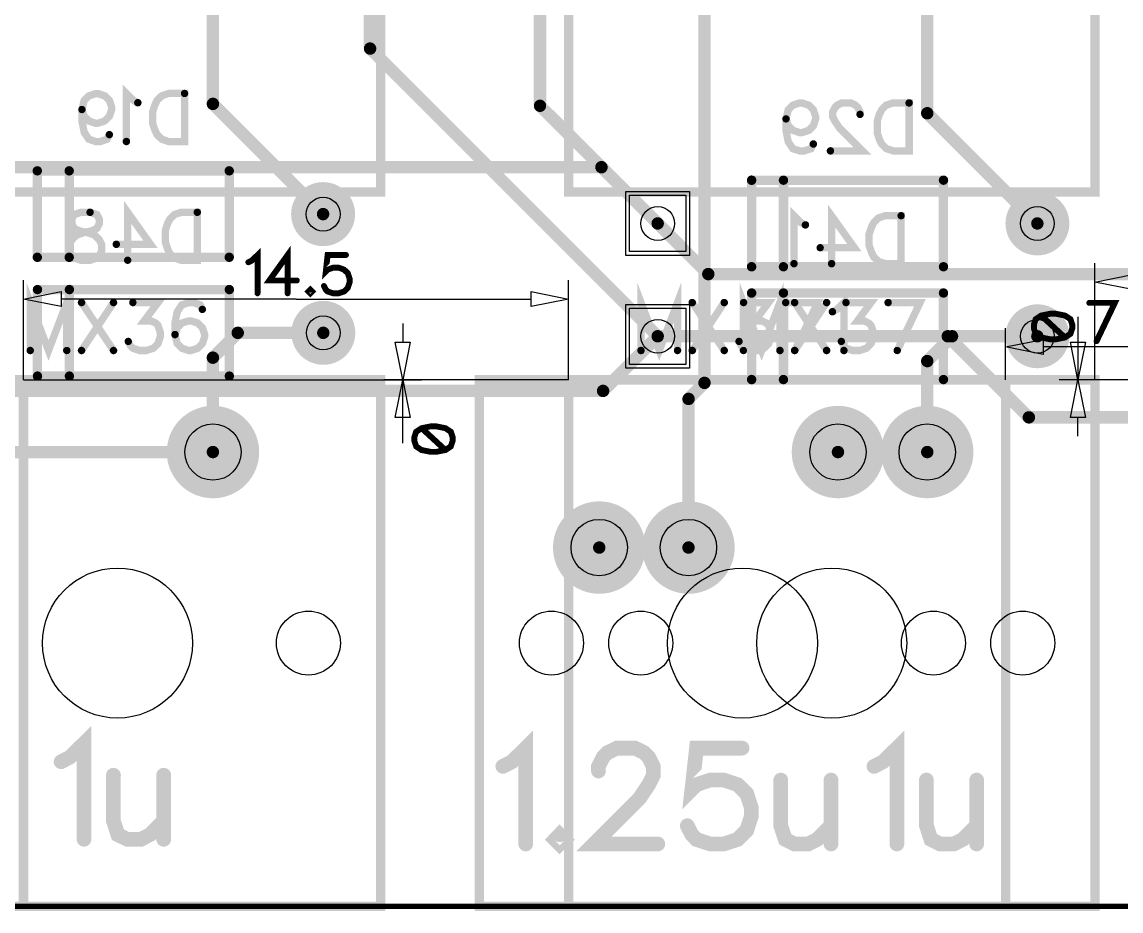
# Model space of a CAD drawing. Extents: x -0.36 to 9.09, y -0.26 to 3.18.
# Drawn here: x 4.664 to 5.815, y -0.005 to 0.926 of the extents above; entities that cross this region are included whole.
import ezdxf

# ---------------------------------------------------------------- set-up
doc = ezdxf.new("R2010")
doc.units = 0
for name, color, linetype in [('Board_Outline', 13, 'CONTINUOUS'), ('Bottom', 6, 'CONTINUOUS'), ('Bottom_Mask', 10, 'CONTINUOUS'), ('Bottom_Silk', 11, 'CONTINUOUS'), ('Drill_Bottom', 8, 'CONTINUOUS'), ('Drill_Top', 7, 'CONTINUOUS'), ('Top', 5, 'CONTINUOUS'), ('Top_Assy', 1, 'CONTINUOUS'), ('Top_Dimension', 14, 'CONTINUOUS'), ('Top_Mask', 3, 'CONTINUOUS'), ('Top_Silk', 2, 'CONTINUOUS')]:
    doc.layers.add(name, color=color, linetype=linetype)

msp = doc.modelspace()

# ---------------------------------------------------------------- linework, layer by layer
at = {"layer": 'Board_Outline', "linetype": 'CONTINUOUS', "const_width": 0.0055}
msp.add_lwpolyline([(0, 2.7953), (8.7795, 2.7953), (8.7795, 0), (0, 0), (0, 2.7953)], dxfattribs=at)
at = {"layer": 'Bottom', "linetype": 'CONTINUOUS', "const_width": 0.013}
for points in [[(5.2063, 0.8381), (5.2063, 2.0224)], [(5.0283, 0.898), (5.0283, 1.3864)], [(4.8638, 0.8401), (4.8638, 1.2236)], [(5.6118, 0.8303), (5.6118, 1.2236)], [(5.3786, 0.9968), (5.3786, 0.548)], [(5.3296, 0.5968), (5.0283, 0.898)], [(4.9792, 0.7247), (4.8638, 0.8401)], [(5.3296, 0.7149), (5.2063, 0.8381)], [(5.7272, 0.7149), (5.6118, 0.8303)], [(4.8638, 0.5744), (4.8898, 0.6004)], [(4.8898, 0.6004), (4.9793, 0.6004)], [(5.6118, 0.5708), (5.6378, 0.5968)], [(5.6378, 0.5968), (5.7272, 0.5968)], [(4.8638, 0.4756), (4.8638, 0.5744)], [(5.6118, 0.4756), (5.6118, 0.5708)], [(5.3786, 0.548), (5.3618, 0.5312)], [(5.3618, 0.5312), (5.3618, 0.3756)]]:
    msp.add_lwpolyline(points, dxfattribs=at)
at = {"layer": 'Bottom', "linetype": 'CONTINUOUS'}
for points, const_width in [([(5.0251, 0.898, 1), (5.0316, 0.898, 1), (5.0251, 0.898, 1)], 0.0065), ([(5.0251, 0.898, 1), (5.0316, 0.898, 1), (5.0251, 0.898, 1)], 0.0065), ([(4.8605, 0.8401, 1), (4.867, 0.8401, 1), (4.8605, 0.8401, 1)], 0.0065), ([(4.8605, 0.8401, 1), (4.867, 0.8401, 1), (4.8605, 0.8401, 1)], 0.0065), ([(5.2031, 0.8381, 1), (5.2095, 0.8381, 1), (5.2031, 0.8381, 1)], 0.0065), ([(5.2031, 0.8381, 1), (5.2095, 0.8381, 1), (5.2031, 0.8381, 1)], 0.0065), ([(5.6086, 0.8303, 1), (5.6151, 0.8303, 1), (5.6086, 0.8303, 1)], 0.0065), ([(5.6086, 0.8303, 1), (5.6151, 0.8303, 1), (5.6086, 0.8303, 1)], 0.0065), ([(4.9939, 0.7247, 1), (4.9644, 0.7247, 1), (4.9939, 0.7247, 1)], 0.0295), ([(5.742, 0.7149, 1), (5.7124, 0.7149, 1), (5.742, 0.7149, 1)], 0.0295), ([(4.9759, 0.7247, 1), (4.9824, 0.7247, 1), (4.9759, 0.7247, 1)], 0.0065), ([(5.3263, 0.7149, 1), (5.3328, 0.7149, 1), (5.3263, 0.7149, 1)], 0.0065), ([(5.7239, 0.7149, 1), (5.7304, 0.7149, 1), (5.7239, 0.7149, 1)], 0.0065), ([(4.9941, 0.6004, 1), (4.9646, 0.6004, 1), (4.9941, 0.6004, 1)], 0.0295), ([(5.742, 0.5968, 1), (5.7124, 0.5968, 1), (5.742, 0.5968, 1)], 0.0295), ([(4.8865, 0.6004, 1), (4.893, 0.6004, 1), (4.8865, 0.6004, 1)], 0.0065), ([(4.8865, 0.6004, 1), (4.893, 0.6004, 1), (4.8865, 0.6004, 1)], 0.0065), ([(4.9761, 0.6004, 1), (4.9826, 0.6004, 1), (4.9761, 0.6004, 1)], 0.0065), ([(5.3263, 0.5968, 1), (5.3328, 0.5968, 1), (5.3263, 0.5968, 1)], 0.0065), ([(5.6345, 0.5968, 1), (5.641, 0.5968, 1), (5.6345, 0.5968, 1)], 0.0065), ([(5.6345, 0.5968, 1), (5.641, 0.5968, 1), (5.6345, 0.5968, 1)], 0.0065), ([(5.7239, 0.5968, 1), (5.7304, 0.5968, 1), (5.7239, 0.5968, 1)], 0.0065), ([(4.8605, 0.5744, 1), (4.867, 0.5744, 1), (4.8605, 0.5744, 1)], 0.0065), ([(4.8605, 0.5744, 1), (4.867, 0.5744, 1), (4.8605, 0.5744, 1)], 0.0065), ([(5.6086, 0.5708, 1), (5.6151, 0.5708, 1), (5.6086, 0.5708, 1)], 0.0065), ([(5.6086, 0.5708, 1), (5.6151, 0.5708, 1), (5.6086, 0.5708, 1)], 0.0065), ([(5.3753, 0.548, 1), (5.3818, 0.548, 1), (5.3753, 0.548, 1)], 0.0065), ([(5.3753, 0.548, 1), (5.3818, 0.548, 1), (5.3753, 0.548, 1)], 0.0065), ([(5.3586, 0.5312, 1), (5.3651, 0.5312, 1), (5.3586, 0.5312, 1)], 0.0065), ([(5.3586, 0.5312, 1), (5.3651, 0.5312, 1), (5.3586, 0.5312, 1)], 0.0065), ([(4.886, 0.4756, 1), (4.8415, 0.4756, 1), (4.886, 0.4756, 1)], 0.0445), ([(5.5406, 0.4756, 1), (5.4961, 0.4756, 1), (5.5406, 0.4756, 1)], 0.0445), ([(5.6341, 0.4756, 1), (5.5896, 0.4756, 1), (5.6341, 0.4756, 1)], 0.0445), ([(4.8605, 0.4756, 1), (4.867, 0.4756, 1), (4.8605, 0.4756, 1)], 0.0065), ([(5.6086, 0.4756, 1), (5.6151, 0.4756, 1), (5.6086, 0.4756, 1)], 0.0065), ([(5.2906, 0.3756, 1), (5.2461, 0.3756, 1), (5.2906, 0.3756, 1)], 0.0445), ([(5.3841, 0.3756, 1), (5.3396, 0.3756, 1), (5.3841, 0.3756, 1)], 0.0445), ([(5.3586, 0.3756, 1), (5.3651, 0.3756, 1), (5.3586, 0.3756, 1)], 0.0065)]:
    msp.add_lwpolyline(points, format="xyb", dxfattribs=dict(at, const_width=const_width))
for points in [[(5.3591, 0.6854), (5.3, 0.6854), (5.3, 0.7444), (5.3591, 0.7444), (5.3591, 0.6854)], [(5.3591, 0.5673), (5.3, 0.5673), (5.3, 0.6263), (5.3591, 0.6263), (5.3591, 0.5673)]]:
    msp.add_lwpolyline(points, dxfattribs=at)
at = {"layer": 'Bottom_Mask', "linetype": 'CONTINUOUS'}
for points, const_width in [([(4.9959, 0.7247, 1), (4.9624, 0.7247, 1), (4.9959, 0.7247, 1)], 0.0335), ([(4.9624, 0.7247, 1), (4.9959, 0.7247, 1), (4.9624, 0.7247, 1)], 0.0335), ([(5.7439, 0.7149, 1), (5.7105, 0.7149, 1), (5.7439, 0.7149, 1)], 0.0335), ([(5.7105, 0.7149, 1), (5.7439, 0.7149, 1), (5.7105, 0.7149, 1)], 0.0335), ([(4.9961, 0.6004, 1), (4.9626, 0.6004, 1), (4.9961, 0.6004, 1)], 0.0335), ([(4.9626, 0.6004, 1), (4.9961, 0.6004, 1), (4.9626, 0.6004, 1)], 0.0335), ([(5.7439, 0.5968, 1), (5.7105, 0.5968, 1), (5.7439, 0.5968, 1)], 0.0335), ([(5.7105, 0.5968, 1), (5.7439, 0.5968, 1), (5.7105, 0.5968, 1)], 0.0335), ([(4.888, 0.4756, 1), (4.8396, 0.4756, 1), (4.888, 0.4756, 1)], 0.0484), ([(4.8396, 0.4756, 1), (4.888, 0.4756, 1), (4.8396, 0.4756, 1)], 0.0484), ([(5.5425, 0.4756, 1), (5.4941, 0.4756, 1), (5.5425, 0.4756, 1)], 0.0484), ([(5.4941, 0.4756, 1), (5.5425, 0.4756, 1), (5.4941, 0.4756, 1)], 0.0484), ([(5.636, 0.4756, 1), (5.5876, 0.4756, 1), (5.636, 0.4756, 1)], 0.0484), ([(5.5876, 0.4756, 1), (5.636, 0.4756, 1), (5.5876, 0.4756, 1)], 0.0484), ([(5.2925, 0.3756, 1), (5.2441, 0.3756, 1), (5.2925, 0.3756, 1)], 0.0484), ([(5.2441, 0.3756, 1), (5.2925, 0.3756, 1), (5.2441, 0.3756, 1)], 0.0484), ([(5.386, 0.3756, 1), (5.3376, 0.3756, 1), (5.386, 0.3756, 1)], 0.0484), ([(5.3376, 0.3756, 1), (5.386, 0.3756, 1), (5.3376, 0.3756, 1)], 0.0484)]:
    msp.add_lwpolyline(points, format="xyb", dxfattribs=dict(at, const_width=const_width))
for points in [[(5.363, 0.6814), (5.2961, 0.6814), (5.2961, 0.7484), (5.363, 0.7484), (5.363, 0.6814)], [(5.363, 0.5633), (5.2961, 0.5633), (5.2961, 0.6302), (5.363, 0.6302), (5.363, 0.5633)]]:
    msp.add_lwpolyline(points, dxfattribs=at)
at = {"layer": 'Bottom_Silk', "linetype": 'CONTINUOUS'}
for points, const_width in [([(4.7266, 0.8342), (4.729, 0.827), (4.7338, 0.8222), (4.741, 0.8198), (4.7433, 0.8198), (4.7505, 0.8222), (4.7553, 0.827), (4.7577, 0.8342), (4.7577, 0.8366), (4.7553, 0.8438), (4.7505, 0.8485), (4.7433, 0.8509), (4.741, 0.8509), (4.7338, 0.8485), (4.729, 0.8438), (4.7266, 0.8342), (4.7266, 0.8222), (4.729, 0.8103), (4.7338, 0.8031), (4.741, 0.8007), (4.7457, 0.8007), (4.7529, 0.8031), (4.7553, 0.8079)], 0.0077), ([(4.7852, 0.8413), (4.7803, 0.8438), (4.7732, 0.8509), (4.7732, 0.8007)], 0.0077), ([(4.8341, 0.851), (4.8341, 0.8007), (4.8173, 0.8007), (4.8102, 0.8031), (4.8053, 0.8079), (4.803, 0.8127), (4.8006, 0.8198), (4.8006, 0.8318), (4.803, 0.839), (4.8053, 0.8438), (4.8102, 0.8486), (4.8173, 0.851), (4.8341, 0.851)], 0.0077), ([(5.4639, 0.8244), (5.4663, 0.8172), (5.4711, 0.8124), (5.4783, 0.81), (5.4806, 0.81), (5.4878, 0.8124), (5.4926, 0.8172), (5.495, 0.8244), (5.495, 0.8267), (5.4926, 0.8339), (5.4878, 0.8387), (5.4806, 0.8411), (5.4783, 0.8411), (5.4711, 0.8387), (5.4663, 0.8339), (5.4639, 0.8244), (5.4639, 0.8124), (5.4663, 0.8004), (5.4711, 0.7932), (5.4783, 0.7909), (5.483, 0.7909), (5.4902, 0.7932), (5.4926, 0.7981)], 0.0077), ([(5.5415, 0.8291), (5.5415, 0.8315), (5.5391, 0.8363), (5.5367, 0.8387), (5.5319, 0.8411), (5.5224, 0.8411), (5.5176, 0.8387), (5.5152, 0.8363), (5.5128, 0.8315), (5.5128, 0.8267), (5.5152, 0.8219), (5.52, 0.8148), (5.5439, 0.7909), (5.5104, 0.7909)], 0.0077), ([(5.5929, 0.8411), (5.5929, 0.7909), (5.5761, 0.7909), (5.5689, 0.7933), (5.5641, 0.7981), (5.5617, 0.8029), (5.5594, 0.81), (5.5594, 0.822), (5.5617, 0.8292), (5.5641, 0.8339), (5.5689, 0.8387), (5.5761, 0.8411), (5.5929, 0.8411)], 0.0077), ([(4.6799, 0.77), (4.6799, 0.6795)], 0.0098), ([(4.6799, 0.77), (4.8808, 0.77)], 0.0098), ([(4.7133, 0.77), (4.7133, 0.6795)], 0.0098), ([(4.8808, 0.77), (4.8808, 0.6795)], 0.0098), ([(5.4279, 0.7602), (5.4279, 0.6696)], 0.0098), ([(5.4279, 0.7602), (5.6288, 0.7602)], 0.0098), ([(5.4613, 0.7602), (5.4613, 0.6696)], 0.0098), ([(5.6288, 0.7602), (5.6288, 0.6696)], 0.0098), ([(4.7745, 0.6764), (4.7745, 0.7266), (4.7984, 0.6931), (4.7625, 0.6931)], 0.0077), ([(4.7352, 0.7266), (4.7423, 0.7242), (4.7447, 0.7194), (4.7447, 0.7146), (4.7423, 0.7099), (4.7375, 0.7074), (4.728, 0.7051), (4.7208, 0.7027), (4.716, 0.6979), (4.7137, 0.6931), (4.7137, 0.6859), (4.716, 0.6812), (4.7184, 0.6787), (4.7256, 0.6764), (4.7352, 0.6764), (4.7423, 0.6787), (4.7447, 0.6812), (4.7471, 0.6859), (4.7471, 0.6931), (4.7447, 0.6979), (4.7399, 0.7027), (4.7328, 0.7051), (4.7232, 0.7074), (4.7184, 0.7099), (4.716, 0.7146), (4.716, 0.7194), (4.7184, 0.7242), (4.7256, 0.7266), (4.7352, 0.7266)], 0.0077), ([(4.8474, 0.7266), (4.8474, 0.6764), (4.8306, 0.6764), (4.8234, 0.6788), (4.8186, 0.6836), (4.8162, 0.6884), (4.8139, 0.6955), (4.8139, 0.7075), (4.8162, 0.7147), (4.8186, 0.7194), (4.8234, 0.7242), (4.8306, 0.7266), (4.8474, 0.7266)], 0.0077), ([(5.4842, 0.7134), (5.4794, 0.7158), (5.4723, 0.7229), (5.4723, 0.6728)], 0.0077), ([(5.5116, 0.6728), (5.5116, 0.7229), (5.5356, 0.6895), (5.4997, 0.6895)], 0.0077), ([(5.5845, 0.723), (5.5845, 0.6728), (5.5677, 0.6728), (5.5606, 0.6752), (5.5558, 0.6799), (5.5534, 0.6848), (5.551, 0.6919), (5.551, 0.7039), (5.5534, 0.7111), (5.5558, 0.7158), (5.5606, 0.7206), (5.5677, 0.723), (5.5845, 0.723)], 0.0077), ([(4.6799, 0.6795), (4.8808, 0.6795)], 0.0098), ([(5.4279, 0.6696), (5.6288, 0.6696)], 0.0098), ([(4.68, 0.6457), (4.68, 0.5551)], 0.0098), ([(4.68, 0.6457), (4.881, 0.6457)], 0.0098), ([(4.7134, 0.6457), (4.7134, 0.5551)], 0.0098), ([(4.881, 0.6457), (4.881, 0.5551)], 0.0098), ([(5.4279, 0.6421), (5.4279, 0.5515)], 0.0098), ([(5.4279, 0.6421), (5.6288, 0.6421)], 0.0098), ([(5.4613, 0.6421), (5.4613, 0.5515)], 0.0098), ([(5.6288, 0.6421), (5.6288, 0.5515)], 0.0098), ([(4.68, 0.5551), (4.881, 0.5551)], 0.0098), ([(5.4279, 0.5515), (5.6288, 0.5515)], 0.0098)]:
    msp.add_lwpolyline(points, dxfattribs=dict(at, const_width=const_width))
for points, const_width in [([(4.8322, 0.851, 1), (4.836, 0.851, 1), (4.8322, 0.851, 1)], 0.0039), ([(4.7832, 0.8413, 1), (4.7871, 0.8413, 1), (4.7832, 0.8413, 1)], 0.0039), ([(5.5909, 0.8411, 1), (5.5948, 0.8411, 1), (5.5909, 0.8411, 1)], 0.0039), ([(4.7247, 0.8342, 1), (4.7285, 0.8342, 1), (4.7247, 0.8342, 1)], 0.0039), ([(5.5396, 0.8291, 1), (5.5434, 0.8291, 1), (5.5396, 0.8291, 1)], 0.0039), ([(5.462, 0.8244, 1), (5.4658, 0.8244, 1), (5.462, 0.8244, 1)], 0.0039), ([(4.7534, 0.8079, 1), (4.7572, 0.8079, 1), (4.7534, 0.8079, 1)], 0.0039), ([(4.7712, 0.8007, 1), (4.7751, 0.8007, 1), (4.7712, 0.8007, 1)], 0.0039), ([(5.4906, 0.7981, 1), (5.4945, 0.7981, 1), (5.4906, 0.7981, 1)], 0.0039), ([(5.5085, 0.7909, 1), (5.5124, 0.7909, 1), (5.5085, 0.7909, 1)], 0.0039), ([(4.6774, 0.77, 1), (4.6823, 0.77, 1), (4.6774, 0.77, 1)], 0.0049), ([(4.6774, 0.77, 1), (4.6823, 0.77, 1), (4.6774, 0.77, 1)], 0.0049), ([(4.7108, 0.77, 1), (4.7157, 0.77, 1), (4.7108, 0.77, 1)], 0.0049), ([(4.8784, 0.77, 1), (4.8833, 0.77, 1), (4.8784, 0.77, 1)], 0.0049), ([(4.8784, 0.77, 1), (4.8833, 0.77, 1), (4.8784, 0.77, 1)], 0.0049), ([(5.4254, 0.7602, 1), (5.4304, 0.7602, 1), (5.4254, 0.7602, 1)], 0.0049), ([(5.4254, 0.7602, 1), (5.4304, 0.7602, 1), (5.4254, 0.7602, 1)], 0.0049), ([(5.4588, 0.7602, 1), (5.4637, 0.7602, 1), (5.4588, 0.7602, 1)], 0.0049), ([(5.6264, 0.7602, 1), (5.6313, 0.7602, 1), (5.6264, 0.7602, 1)], 0.0049), ([(5.6264, 0.7602, 1), (5.6313, 0.7602, 1), (5.6264, 0.7602, 1)], 0.0049), ([(4.7332, 0.7266, 1), (4.7371, 0.7266, 1), (4.7332, 0.7266, 1)], 0.0039), ([(4.8454, 0.7266, 1), (4.8493, 0.7266, 1), (4.8454, 0.7266, 1)], 0.0039), ([(5.5826, 0.723, 1), (5.5864, 0.723, 1), (5.5826, 0.723, 1)], 0.0039), ([(5.4823, 0.7134, 1), (5.4862, 0.7134, 1), (5.4823, 0.7134, 1)], 0.0039), ([(4.7606, 0.6931, 1), (4.7645, 0.6931, 1), (4.7606, 0.6931, 1)], 0.0039), ([(5.4978, 0.6895, 1), (5.5016, 0.6895, 1), (5.4978, 0.6895, 1)], 0.0039), ([(4.6774, 0.6795, 1), (4.6823, 0.6795, 1), (4.6774, 0.6795, 1)], 0.0049), ([(4.6774, 0.6795, 1), (4.6823, 0.6795, 1), (4.6774, 0.6795, 1)], 0.0049), ([(4.7108, 0.6795, 1), (4.7157, 0.6795, 1), (4.7108, 0.6795, 1)], 0.0049), ([(4.7726, 0.6764, 1), (4.7764, 0.6764, 1), (4.7726, 0.6764, 1)], 0.0039), ([(4.8784, 0.6795, 1), (4.8833, 0.6795, 1), (4.8784, 0.6795, 1)], 0.0049), ([(4.8784, 0.6795, 1), (4.8833, 0.6795, 1), (4.8784, 0.6795, 1)], 0.0049), ([(5.4254, 0.6696, 1), (5.4304, 0.6696, 1), (5.4254, 0.6696, 1)], 0.0049), ([(5.4254, 0.6696, 1), (5.4304, 0.6696, 1), (5.4254, 0.6696, 1)], 0.0049), ([(5.4588, 0.6696, 1), (5.4637, 0.6696, 1), (5.4588, 0.6696, 1)], 0.0049), ([(5.4703, 0.6728, 1), (5.4742, 0.6728, 1), (5.4703, 0.6728, 1)], 0.0039), ([(5.5097, 0.6728, 1), (5.5136, 0.6728, 1), (5.5097, 0.6728, 1)], 0.0039), ([(5.6264, 0.6696, 1), (5.6313, 0.6696, 1), (5.6264, 0.6696, 1)], 0.0049), ([(5.6264, 0.6696, 1), (5.6313, 0.6696, 1), (5.6264, 0.6696, 1)], 0.0049), ([(4.6776, 0.6457, 1), (4.6825, 0.6457, 1), (4.6776, 0.6457, 1)], 0.0049), ([(4.6776, 0.6457, 1), (4.6825, 0.6457, 1), (4.6776, 0.6457, 1)], 0.0049), ([(4.711, 0.6457, 1), (4.7159, 0.6457, 1), (4.711, 0.6457, 1)], 0.0049), ([(4.8785, 0.6457, 1), (4.8834, 0.6457, 1), (4.8785, 0.6457, 1)], 0.0049), ([(4.8785, 0.6457, 1), (4.8834, 0.6457, 1), (4.8785, 0.6457, 1)], 0.0049), ([(5.4254, 0.6421, 1), (5.4304, 0.6421, 1), (5.4254, 0.6421, 1)], 0.0049), ([(5.4254, 0.6421, 1), (5.4304, 0.6421, 1), (5.4254, 0.6421, 1)], 0.0049), ([(5.4588, 0.6421, 1), (5.4637, 0.6421, 1), (5.4588, 0.6421, 1)], 0.0049), ([(5.6264, 0.6421, 1), (5.6313, 0.6421, 1), (5.6264, 0.6421, 1)], 0.0049), ([(5.6264, 0.6421, 1), (5.6313, 0.6421, 1), (5.6264, 0.6421, 1)], 0.0049), ([(4.6776, 0.5551, 1), (4.6825, 0.5551, 1), (4.6776, 0.5551, 1)], 0.0049), ([(4.6776, 0.5551, 1), (4.6825, 0.5551, 1), (4.6776, 0.5551, 1)], 0.0049), ([(4.711, 0.5551, 1), (4.7159, 0.5551, 1), (4.711, 0.5551, 1)], 0.0049), ([(4.8785, 0.5551, 1), (4.8834, 0.5551, 1), (4.8785, 0.5551, 1)], 0.0049), ([(4.8785, 0.5551, 1), (4.8834, 0.5551, 1), (4.8785, 0.5551, 1)], 0.0049), ([(5.4254, 0.5515, 1), (5.4304, 0.5515, 1), (5.4254, 0.5515, 1)], 0.0049), ([(5.4254, 0.5515, 1), (5.4304, 0.5515, 1), (5.4254, 0.5515, 1)], 0.0049), ([(5.4588, 0.5515, 1), (5.4637, 0.5515, 1), (5.4588, 0.5515, 1)], 0.0049), ([(5.6264, 0.5515, 1), (5.6313, 0.5515, 1), (5.6264, 0.5515, 1)], 0.0049), ([(5.6264, 0.5515, 1), (5.6313, 0.5515, 1), (5.6264, 0.5515, 1)], 0.0049)]:
    msp.add_lwpolyline(points, format="xyb", dxfattribs=dict(at, const_width=const_width))
at = {"layer": 'Drill_Bottom'}
for centre, radius in [((4.9792, 0.7247), 0.0177), ((5.3296, 0.7149), 0.0177), ((5.7272, 0.7149), 0.0177), ((4.9793, 0.6004), 0.0177), ((5.3296, 0.5968), 0.0177), ((5.7272, 0.5968), 0.0177), ((4.8638, 0.4756), 0.0295), ((5.5183, 0.4756), 0.0295), ((5.6118, 0.4756), 0.0295), ((5.2683, 0.3756), 0.0295), ((5.3618, 0.3756), 0.0295), ((4.7638, 0.2756), 0.0785), ((5.4183, 0.2756), 0.0785), ((5.5118, 0.2756), 0.0785), ((4.9638, 0.2756), 0.0335), ((5.2183, 0.2756), 0.0335), ((5.3118, 0.2756), 0.0335), ((5.6183, 0.2756), 0.0335), ((5.7118, 0.2756), 0.0335)]:
    msp.add_circle(centre, radius, dxfattribs=at)
at = {"layer": 'Drill_Top'}
for centre, radius in [((4.9792, 0.7247), 0.0177), ((5.3296, 0.7149), 0.0177), ((5.7272, 0.7149), 0.0177), ((4.9793, 0.6004), 0.0177), ((5.3296, 0.5968), 0.0177), ((5.7272, 0.5968), 0.0177), ((4.8638, 0.4756), 0.0295), ((5.5183, 0.4756), 0.0295), ((5.6118, 0.4756), 0.0295), ((5.2683, 0.3756), 0.0295), ((5.3618, 0.3756), 0.0295), ((4.7638, 0.2756), 0.0785), ((5.4183, 0.2756), 0.0785), ((5.5118, 0.2756), 0.0785), ((4.9638, 0.2756), 0.0335), ((5.2183, 0.2756), 0.0335), ((5.3118, 0.2756), 0.0335), ((5.6183, 0.2756), 0.0335), ((5.7118, 0.2756), 0.0335)]:
    msp.add_circle(centre, radius, dxfattribs=at)
at = {"layer": 'Top', "linetype": 'CONTINUOUS', "const_width": 0.013}
for points in [[(5.2707, 0.7738), (4.6305, 0.7738)], [(5.3296, 0.7149), (5.2707, 0.7738)], [(5.3825, 0.6619), (5.3296, 0.7149)], [(6.0345, 0.6619), (5.3825, 0.6619)], [(5.3296, 0.5968), (5.2724, 0.5396)], [(5.6334, 0.5968), (5.3296, 0.5968)], [(5.7182, 0.5119), (5.6334, 0.5968)], [(5.2724, 0.5396), (4.6425, 0.5396)], [(6.0124, 0.5119), (5.7182, 0.5119)], [(4.8638, 0.4756), (4.4898, 0.4756)], [(5.6118, 0.4756), (5.5183, 0.4756)], [(5.3618, 0.3756), (5.2683, 0.3756)]]:
    msp.add_lwpolyline(points, dxfattribs=at)
at = {"layer": 'Top', "linetype": 'CONTINUOUS'}
for points, const_width in [([(5.2674, 0.7738, 1), (5.2739, 0.7738, 1), (5.2674, 0.7738, 1)], 0.0065), ([(5.2674, 0.7738, 1), (5.2739, 0.7738, 1), (5.2674, 0.7738, 1)], 0.0065), ([(4.9939, 0.7247, 1), (4.9644, 0.7247, 1), (4.9939, 0.7247, 1)], 0.0295), ([(5.742, 0.7149, 1), (5.7124, 0.7149, 1), (5.742, 0.7149, 1)], 0.0295), ([(5.3263, 0.7149, 1), (5.3328, 0.7149, 1), (5.3263, 0.7149, 1)], 0.0065), ([(5.3263, 0.7149, 1), (5.3328, 0.7149, 1), (5.3263, 0.7149, 1)], 0.0065), ([(5.3793, 0.6619, 1), (5.3858, 0.6619, 1), (5.3793, 0.6619, 1)], 0.0065), ([(5.3793, 0.6619, 1), (5.3858, 0.6619, 1), (5.3793, 0.6619, 1)], 0.0065), ([(4.9941, 0.6004, 1), (4.9646, 0.6004, 1), (4.9941, 0.6004, 1)], 0.0295), ([(5.742, 0.5968, 1), (5.7124, 0.5968, 1), (5.742, 0.5968, 1)], 0.0295), ([(5.3263, 0.5968, 1), (5.3328, 0.5968, 1), (5.3263, 0.5968, 1)], 0.0065), ([(5.3263, 0.5968, 1), (5.3328, 0.5968, 1), (5.3263, 0.5968, 1)], 0.0065), ([(5.6301, 0.5968, 1), (5.6366, 0.5968, 1), (5.6301, 0.5968, 1)], 0.0065), ([(5.6301, 0.5968, 1), (5.6366, 0.5968, 1), (5.6301, 0.5968, 1)], 0.0065), ([(5.2691, 0.5396, 1), (5.2756, 0.5396, 1), (5.2691, 0.5396, 1)], 0.0065), ([(5.2691, 0.5396, 1), (5.2756, 0.5396, 1), (5.2691, 0.5396, 1)], 0.0065), ([(4.886, 0.4756, 1), (4.8415, 0.4756, 1), (4.886, 0.4756, 1)], 0.0445), ([(5.5406, 0.4756, 1), (5.4961, 0.4756, 1), (5.5406, 0.4756, 1)], 0.0445), ([(5.6341, 0.4756, 1), (5.5896, 0.4756, 1), (5.6341, 0.4756, 1)], 0.0445), ([(5.715, 0.5119, 1), (5.7215, 0.5119, 1), (5.715, 0.5119, 1)], 0.0065), ([(5.715, 0.5119, 1), (5.7215, 0.5119, 1), (5.715, 0.5119, 1)], 0.0065), ([(4.8605, 0.4756, 1), (4.867, 0.4756, 1), (4.8605, 0.4756, 1)], 0.0065), ([(5.5151, 0.4756, 1), (5.5216, 0.4756, 1), (5.5151, 0.4756, 1)], 0.0065), ([(5.6086, 0.4756, 1), (5.6151, 0.4756, 1), (5.6086, 0.4756, 1)], 0.0065), ([(5.2906, 0.3756, 1), (5.2461, 0.3756, 1), (5.2906, 0.3756, 1)], 0.0445), ([(5.3841, 0.3756, 1), (5.3396, 0.3756, 1), (5.3841, 0.3756, 1)], 0.0445), ([(5.2651, 0.3756, 1), (5.2716, 0.3756, 1), (5.2651, 0.3756, 1)], 0.0065), ([(5.3586, 0.3756, 1), (5.3651, 0.3756, 1), (5.3586, 0.3756, 1)], 0.0065)]:
    msp.add_lwpolyline(points, format="xyb", dxfattribs=dict(at, const_width=const_width))
for points in [[(5.3591, 0.6854), (5.3, 0.6854), (5.3, 0.7444), (5.3591, 0.7444), (5.3591, 0.6854)], [(5.3591, 0.5673), (5.3, 0.5673), (5.3, 0.6263), (5.3591, 0.6263), (5.3591, 0.5673)]]:
    msp.add_lwpolyline(points, dxfattribs=at)
at = {"layer": 'Top_Assy', "linetype": 'CONTINUOUS', "const_width": 0.0154}
for points in [[(4.7047, 0.1514), (4.7143, 0.1563), (4.7287, 0.1705), (4.7287, 0.0702)], [(5.1673, 0.1465), (5.1769, 0.1514), (5.1913, 0.1656), (5.1913, 0.0653)], [(5.2675, 0.1417), (5.2675, 0.1465), (5.2723, 0.1561), (5.2771, 0.1609), (5.2867, 0.1656), (5.3058, 0.1656), (5.3153, 0.1609), (5.3201, 0.1561), (5.3249, 0.1465), (5.3249, 0.137), (5.3201, 0.1274), (5.3105, 0.1131), (5.2627, 0.0653), (5.3297, 0.0653)], [(5.4179, 0.1656), (5.3702, 0.1656), (5.3654, 0.1226), (5.3702, 0.1274), (5.3845, 0.1322), (5.3988, 0.1322), (5.4132, 0.1274), (5.4228, 0.1179), (5.4275, 0.1035), (5.4275, 0.094), (5.4228, 0.0796), (5.4132, 0.07), (5.3988, 0.0653), (5.3845, 0.0653), (5.3702, 0.07), (5.3654, 0.0749), (5.3605, 0.0844)], [(5.5561, 0.1465), (5.5657, 0.1514), (5.5801, 0.1656), (5.5801, 0.0653)], [(4.7596, 0.1372), (4.7596, 0.0893), (4.7643, 0.075), (4.774, 0.0702), (4.7883, 0.0702), (4.7978, 0.075), (4.8122, 0.0893)], [(4.8122, 0.1372), (4.8122, 0.0702)], [(5.4584, 0.1322), (5.4584, 0.0844), (5.4632, 0.0701), (5.4728, 0.0653), (5.4872, 0.0653), (5.4967, 0.0701), (5.511, 0.0844)], [(5.511, 0.1322), (5.511, 0.0653)], [(5.611, 0.1322), (5.611, 0.0844), (5.6157, 0.0701), (5.6253, 0.0653), (5.6397, 0.0653), (5.6492, 0.0701), (5.6636, 0.0844)], [(5.6636, 0.1322), (5.6636, 0.0653)], [(5.2269, 0.0749), (5.2222, 0.07), (5.2269, 0.0653), (5.2318, 0.07), (5.2269, 0.0749)]]:
    msp.add_lwpolyline(points, dxfattribs=at)
at = {"layer": 'Top_Assy', "linetype": 'CONTINUOUS', "const_width": 0.0077}
for points in [[(5.4141, 0.1656, 1), (5.4218, 0.1656, 1), (5.4141, 0.1656, 1)], [(4.7009, 0.1514, 1), (4.7086, 0.1514, 1), (4.7009, 0.1514, 1)], [(5.1635, 0.1465, 1), (5.1712, 0.1465, 1), (5.1635, 0.1465, 1)], [(5.5522, 0.1465, 1), (5.56, 0.1465, 1), (5.5522, 0.1465, 1)], [(4.7557, 0.1372, 1), (4.7635, 0.1372, 1), (4.7557, 0.1372, 1)], [(4.8083, 0.1372, 1), (4.8161, 0.1372, 1), (4.8083, 0.1372, 1)], [(5.2637, 0.1417, 1), (5.2714, 0.1417, 1), (5.2637, 0.1417, 1)], [(5.4546, 0.1322, 1), (5.4623, 0.1322, 1), (5.4546, 0.1322, 1)], [(5.5072, 0.1322, 1), (5.5149, 0.1322, 1), (5.5072, 0.1322, 1)], [(5.6071, 0.1322, 1), (5.6148, 0.1322, 1), (5.6071, 0.1322, 1)], [(5.6597, 0.1322, 1), (5.6674, 0.1322, 1), (5.6597, 0.1322, 1)], [(4.8083, 0.0893, 1), (4.8161, 0.0893, 1), (4.8083, 0.0893, 1)], [(5.3567, 0.0844, 1), (5.3644, 0.0844, 1), (5.3567, 0.0844, 1)], [(5.5072, 0.0844, 1), (5.5149, 0.0844, 1), (5.5072, 0.0844, 1)], [(5.6597, 0.0844, 1), (5.6674, 0.0844, 1), (5.6597, 0.0844, 1)], [(5.2231, 0.0749, 1), (5.2308, 0.0749, 1), (5.2231, 0.0749, 1)], [(4.7249, 0.0702, 1), (4.7326, 0.0702, 1), (4.7249, 0.0702, 1)], [(4.8083, 0.0702, 1), (4.8161, 0.0702, 1), (4.8083, 0.0702, 1)], [(5.1875, 0.0653, 1), (5.1952, 0.0653, 1), (5.1875, 0.0653, 1)], [(5.3258, 0.0653, 1), (5.3335, 0.0653, 1), (5.3258, 0.0653, 1)], [(5.5072, 0.0653, 1), (5.5149, 0.0653, 1), (5.5072, 0.0653, 1)], [(5.5762, 0.0653, 1), (5.5839, 0.0653, 1), (5.5762, 0.0653, 1)], [(5.6597, 0.0653, 1), (5.6674, 0.0653, 1), (5.6597, 0.0653, 1)]]:
    msp.add_lwpolyline(points, format="xyb", dxfattribs=at)
at = {"layer": 'Top_Dimension', "linetype": 'CONTINUOUS', "const_width": 0.0062}
for points in [[(4.942, 0.6418), (4.942, 0.6819), (4.9228, 0.6552), (4.9515, 0.6552)], [(4.9009, 0.6743), (4.9047, 0.6762), (4.9105, 0.6819), (4.9105, 0.6418)], [(5.003, 0.6819), (4.9839, 0.6819), (4.982, 0.6647), (4.9839, 0.6666), (4.9897, 0.6686), (4.9954, 0.6686), (5.0011, 0.6666), (5.005, 0.6628), (5.0069, 0.6571), (5.0069, 0.6533), (5.005, 0.6475), (5.0011, 0.6437), (4.9954, 0.6418), (4.9897, 0.6418), (4.9839, 0.6437), (4.982, 0.6456), (4.9801, 0.6494)], [(4.9658, 0.6456), (4.9639, 0.6437), (4.9658, 0.6418), (4.9677, 0.6437), (4.9658, 0.6456)], [(5.7892, 0.5917), (5.8083, 0.6318), (5.7815, 0.6318)], [(5.7235, 0.6051), (5.7254, 0.5994), (5.7312, 0.5955), (5.7407, 0.5936), (5.7465, 0.5936), (5.756, 0.5955), (5.7618, 0.5994), (5.7637, 0.6051), (5.7637, 0.6089), (5.7618, 0.6147), (5.756, 0.6185), (5.7465, 0.6204), (5.7407, 0.6204), (5.7312, 0.6185), (5.7254, 0.6147), (5.7235, 0.6089), (5.7235, 0.6051)], [(5.7312, 0.6185), (5.756, 0.5955)], [(5.1148, 0.4911), (5.1129, 0.4968), (5.1072, 0.5006), (5.0976, 0.5025), (5.0919, 0.5025), (5.0823, 0.5006), (5.0766, 0.4968), (5.0747, 0.4911), (5.0747, 0.4872), (5.0766, 0.4815), (5.0823, 0.4777), (5.0919, 0.4758), (5.0976, 0.4758), (5.1072, 0.4777), (5.1129, 0.4815), (5.1148, 0.4872), (5.1148, 0.4911)], [(5.1072, 0.4777), (5.0823, 0.5006)]]:
    msp.add_lwpolyline(points, dxfattribs=at)
at = {"layer": 'Top_Dimension', "linetype": 'CONTINUOUS', "const_width": 0.0031}
for points in [[(5.0015, 0.6819, 1), (5.0046, 0.6819, 1), (5.0015, 0.6819, 1)], [(4.8993, 0.6743, 1), (4.9024, 0.6743, 1), (4.8993, 0.6743, 1)], [(4.95, 0.6552, 1), (4.9531, 0.6552, 1), (4.95, 0.6552, 1)], [(4.9089, 0.6418, 1), (4.912, 0.6418, 1), (4.9089, 0.6418, 1)], [(4.9404, 0.6418, 1), (4.9435, 0.6418, 1), (4.9404, 0.6418, 1)], [(4.9642, 0.6456, 1), (4.9673, 0.6456, 1), (4.9642, 0.6456, 1)], [(4.9785, 0.6494, 1), (4.9816, 0.6494, 1), (4.9785, 0.6494, 1)], [(5.78, 0.6318, 1), (5.7831, 0.6318, 1), (5.78, 0.6318, 1)], [(5.7296, 0.6185, 1), (5.7327, 0.6185, 1), (5.7296, 0.6185, 1)], [(5.722, 0.6051, 1), (5.7251, 0.6051, 1), (5.722, 0.6051, 1)], [(5.7545, 0.5955, 1), (5.7576, 0.5955, 1), (5.7545, 0.5955, 1)], [(5.7876, 0.5917, 1), (5.7907, 0.5917, 1), (5.7876, 0.5917, 1)], [(5.0808, 0.5006, 1), (5.0839, 0.5006, 1), (5.0808, 0.5006, 1)], [(5.1133, 0.4911, 1), (5.1164, 0.4911, 1), (5.1133, 0.4911, 1)], [(5.1056, 0.4777, 1), (5.1087, 0.4777, 1), (5.1056, 0.4777, 1)]]:
    msp.add_lwpolyline(points, format="xyb", dxfattribs=at)
at = {"layer": 'Top_Dimension', "linetype": 'CONTINUOUS'}
for points in [[(5.7874, 0.5512), (5.7874, 0.6732)], [(5.7874, 0.6536), (5.8268, 0.6614), (5.8268, 0.6457), (5.7874, 0.6536)], [(4.6654, 0.5512), (4.6654, 0.6554)], [(5.2362, 0.5512), (5.2362, 0.6554)], [(4.6654, 0.6357), (4.7047, 0.6436), (4.7047, 0.6278), (4.6654, 0.6357)], [(4.9508, 0.6357), (4.7047, 0.6357)], [(4.9508, 0.6357), (5.1969, 0.6357)], [(5.2362, 0.6357), (5.1969, 0.6278), (5.1969, 0.6436), (5.2362, 0.6357)], [(5.0625, 0.6102), (5.0625, 0.5906)], [(5.7697, 0.6173), (5.7697, 0.5512)], [(5.7697, 0.6102), (5.7697, 0.5906)], [(5.6939, 0.5512), (5.6939, 0.6053)], [(5.0625, 0.5512), (5.0546, 0.5906), (5.0704, 0.5906), (5.0625, 0.5512)], [(5.6939, 0.5856), (5.7333, 0.5935), (5.7333, 0.5778), (5.6939, 0.5856)], [(5.7697, 0.5512), (5.7618, 0.5906), (5.7776, 0.5906), (5.7697, 0.5512)], [(5.8391, 0.5856), (5.7333, 0.5856)], [(4.6654, 0.5512), (5.0822, 0.5512)], [(5.2362, 0.5512), (5.0428, 0.5512)], [(5.0625, 0.5512), (5.0704, 0.5118), (5.0546, 0.5118), (5.0625, 0.5512)], [(5.0625, 0.5512), (5.0625, 0.5512)], [(5.0625, 0.485), (5.0625, 0.5512)], [(5.7874, 0.5512), (5.75, 0.5512)], [(5.9843, 0.5512), (5.75, 0.5512)], [(5.7697, 0.5512), (5.7776, 0.5118), (5.7618, 0.5118), (5.7697, 0.5512)], [(5.7697, 0.5512), (5.7697, 0.5512)], [(5.0625, 0.4921), (5.0625, 0.5118)], [(5.7697, 0.4921), (5.7697, 0.5118)]]:
    msp.add_lwpolyline(points, dxfattribs=at)
at = {"layer": 'Top_Mask', "linetype": 'CONTINUOUS'}
for points, const_width in [([(4.9959, 0.7247, 1), (4.9624, 0.7247, 1), (4.9959, 0.7247, 1)], 0.0335), ([(4.9624, 0.7247, 1), (4.9959, 0.7247, 1), (4.9624, 0.7247, 1)], 0.0335), ([(5.7439, 0.7149, 1), (5.7105, 0.7149, 1), (5.7439, 0.7149, 1)], 0.0335), ([(5.7105, 0.7149, 1), (5.7439, 0.7149, 1), (5.7105, 0.7149, 1)], 0.0335), ([(4.9961, 0.6004, 1), (4.9626, 0.6004, 1), (4.9961, 0.6004, 1)], 0.0335), ([(4.9626, 0.6004, 1), (4.9961, 0.6004, 1), (4.9626, 0.6004, 1)], 0.0335), ([(5.7439, 0.5968, 1), (5.7105, 0.5968, 1), (5.7439, 0.5968, 1)], 0.0335), ([(5.7105, 0.5968, 1), (5.7439, 0.5968, 1), (5.7105, 0.5968, 1)], 0.0335), ([(4.888, 0.4756, 1), (4.8396, 0.4756, 1), (4.888, 0.4756, 1)], 0.0484), ([(4.8396, 0.4756, 1), (4.888, 0.4756, 1), (4.8396, 0.4756, 1)], 0.0484), ([(5.5425, 0.4756, 1), (5.4941, 0.4756, 1), (5.5425, 0.4756, 1)], 0.0484), ([(5.4941, 0.4756, 1), (5.5425, 0.4756, 1), (5.4941, 0.4756, 1)], 0.0484), ([(5.636, 0.4756, 1), (5.5876, 0.4756, 1), (5.636, 0.4756, 1)], 0.0484), ([(5.5876, 0.4756, 1), (5.636, 0.4756, 1), (5.5876, 0.4756, 1)], 0.0484), ([(5.2925, 0.3756, 1), (5.2441, 0.3756, 1), (5.2925, 0.3756, 1)], 0.0484), ([(5.2441, 0.3756, 1), (5.2925, 0.3756, 1), (5.2441, 0.3756, 1)], 0.0484), ([(5.386, 0.3756, 1), (5.3376, 0.3756, 1), (5.386, 0.3756, 1)], 0.0484), ([(5.3376, 0.3756, 1), (5.386, 0.3756, 1), (5.3376, 0.3756, 1)], 0.0484)]:
    msp.add_lwpolyline(points, format="xyb", dxfattribs=dict(at, const_width=const_width))
for points in [[(5.363, 0.6814), (5.2961, 0.6814), (5.2961, 0.7484), (5.363, 0.7484), (5.363, 0.6814)], [(5.363, 0.5633), (5.2961, 0.5633), (5.2961, 0.6302), (5.363, 0.6302), (5.363, 0.5633)]]:
    msp.add_lwpolyline(points, dxfattribs=at)
at = {"layer": 'Top_Silk', "linetype": 'CONTINUOUS'}
for points, const_width in [([(4.4882, 1.2992), (5.0394, 1.2992), (5.0394, 0.748), (4.4882, 0.748), (4.4882, 1.2992)], 0.0098), ([(5.2362, 1.2992), (5.7874, 1.2992), (5.7874, 0.748), (5.2362, 0.748), (5.2362, 1.2992)], 0.0098), ([(4.7107, 0.5819), (4.7107, 0.6321), (4.6916, 0.5819), (4.6725, 0.6321), (4.6725, 0.5819)], 0.0077), ([(5.3503, 0.5819), (5.3503, 0.6321), (5.3312, 0.5819), (5.3121, 0.6321), (5.3121, 0.5819)], 0.0077), ([(5.4575, 0.5819), (5.4575, 0.6321), (5.4384, 0.5819), (5.4193, 0.6321), (5.4193, 0.5819)], 0.0077), ([(4.7262, 0.6321), (4.7597, 0.5819)], 0.0077), ([(4.7597, 0.6321), (4.7262, 0.5819)], 0.0077), ([(4.7799, 0.6321), (4.8062, 0.6321), (4.7918, 0.6129), (4.799, 0.6129), (4.8038, 0.6106), (4.8062, 0.6082), (4.8086, 0.601), (4.8086, 0.5963), (4.8062, 0.5891), (4.8014, 0.5843), (4.7942, 0.5819), (4.787, 0.5819), (4.7799, 0.5843), (4.7775, 0.5867), (4.7751, 0.5914)], 0.0077), ([(4.8527, 0.6249), (4.8503, 0.6297), (4.8431, 0.6321), (4.8384, 0.6321), (4.8312, 0.6297), (4.8264, 0.6225), (4.824, 0.6106), (4.824, 0.5986), (4.8264, 0.5891), (4.8312, 0.5843), (4.8384, 0.5819), (4.8408, 0.5819), (4.8479, 0.5843), (4.8527, 0.5891), (4.8551, 0.5963), (4.8551, 0.5986), (4.8527, 0.6058), (4.8479, 0.6106), (4.8408, 0.6129), (4.8384, 0.6129), (4.8312, 0.6106), (4.8264, 0.6058), (4.824, 0.5986)], 0.0077), ([(5.3658, 0.6321), (5.3992, 0.5819)], 0.0077), ([(5.3992, 0.6321), (5.3658, 0.5819)], 0.0077), ([(5.4195, 0.6321), (5.4457, 0.6321), (5.4314, 0.6129), (5.4386, 0.6129), (5.4434, 0.6106), (5.4457, 0.6082), (5.4482, 0.601), (5.4482, 0.5963), (5.4457, 0.5891), (5.441, 0.5843), (5.4338, 0.5819), (5.4266, 0.5819), (5.4195, 0.5843), (5.4171, 0.5867), (5.4147, 0.5914)], 0.0077), ([(5.4732, 0.5819), (5.4971, 0.6321), (5.4636, 0.6321)], 0.0077), ([(5.473, 0.6321), (5.5065, 0.5819)], 0.0077), ([(5.5065, 0.6321), (5.473, 0.5819)], 0.0077), ([(5.5126, 0.6225), (5.5174, 0.6249), (5.5245, 0.6321), (5.5245, 0.5819)], 0.0077), ([(5.5267, 0.6321), (5.553, 0.6321), (5.5387, 0.6129), (5.5458, 0.6129), (5.5506, 0.6106), (5.553, 0.6082), (5.5554, 0.601), (5.5554, 0.5963), (5.553, 0.5891), (5.5482, 0.5843), (5.541, 0.5819), (5.5338, 0.5819), (5.5267, 0.5843), (5.5243, 0.5867), (5.5219, 0.5914)], 0.0077), ([(5.5804, 0.5819), (5.6043, 0.6321), (5.5708, 0.6321)], 0.0077), ([(4.1142, 0.5512), (4.6654, 0.5512), (4.6654, 0), (4.1142, 0), (4.1142, 0.5512)], 0.0098), ([(4.4882, 0.5512), (5.0394, 0.5512), (5.0394, 0), (4.4882, 0), (4.4882, 0.5512)], 0.0098), ([(5.1427, 0.5512), (5.6939, 0.5512), (5.6939, 0), (5.1427, 0), (5.1427, 0.5512)], 0.0098), ([(5.2362, 0.5512), (5.7874, 0.5512), (5.7874, 0), (5.2362, 0), (5.2362, 0.5512)], 0.0098)]:
    msp.add_lwpolyline(points, dxfattribs=dict(at, const_width=const_width))
at = {"layer": 'Top_Silk', "linetype": 'CONTINUOUS', "const_width": 0.0039}
for points in [[(4.7242, 0.6321, 1), (4.7281, 0.6321, 1), (4.7242, 0.6321, 1)], [(4.7577, 0.6321, 1), (4.7616, 0.6321, 1), (4.7577, 0.6321, 1)], [(4.778, 0.6321, 1), (4.7818, 0.6321, 1), (4.778, 0.6321, 1)], [(5.3638, 0.6321, 1), (5.3677, 0.6321, 1), (5.3638, 0.6321, 1)], [(5.3973, 0.6321, 1), (5.4012, 0.6321, 1), (5.3973, 0.6321, 1)], [(5.4176, 0.6321, 1), (5.4214, 0.6321, 1), (5.4176, 0.6321, 1)], [(5.4617, 0.6321, 1), (5.4655, 0.6321, 1), (5.4617, 0.6321, 1)], [(5.471, 0.6321, 1), (5.4749, 0.6321, 1), (5.471, 0.6321, 1)], [(5.5045, 0.6321, 1), (5.5084, 0.6321, 1), (5.5045, 0.6321, 1)], [(5.5248, 0.6321, 1), (5.5286, 0.6321, 1), (5.5248, 0.6321, 1)], [(5.5689, 0.6321, 1), (5.5728, 0.6321, 1), (5.5689, 0.6321, 1)], [(4.8508, 0.6249, 1), (4.8546, 0.6249, 1), (4.8508, 0.6249, 1)], [(5.5106, 0.6225, 1), (5.5145, 0.6225, 1), (5.5106, 0.6225, 1)], [(4.8221, 0.5986, 1), (4.826, 0.5986, 1), (4.8221, 0.5986, 1)], [(4.7732, 0.5914, 1), (4.777, 0.5914, 1), (4.7732, 0.5914, 1)], [(5.4128, 0.5914, 1), (5.4166, 0.5914, 1), (5.4128, 0.5914, 1)], [(5.52, 0.5914, 1), (5.5238, 0.5914, 1), (5.52, 0.5914, 1)], [(4.6705, 0.5819, 1), (4.6744, 0.5819, 1), (4.6705, 0.5819, 1)], [(4.7088, 0.5819, 1), (4.7126, 0.5819, 1), (4.7088, 0.5819, 1)], [(4.7242, 0.5819, 1), (4.7281, 0.5819, 1), (4.7242, 0.5819, 1)], [(4.7577, 0.5819, 1), (4.7616, 0.5819, 1), (4.7577, 0.5819, 1)], [(5.3101, 0.5819, 1), (5.314, 0.5819, 1), (5.3101, 0.5819, 1)], [(5.3484, 0.5819, 1), (5.3522, 0.5819, 1), (5.3484, 0.5819, 1)], [(5.3638, 0.5819, 1), (5.3677, 0.5819, 1), (5.3638, 0.5819, 1)], [(5.3973, 0.5819, 1), (5.4012, 0.5819, 1), (5.3973, 0.5819, 1)], [(5.4174, 0.5819, 1), (5.4212, 0.5819, 1), (5.4174, 0.5819, 1)], [(5.4556, 0.5819, 1), (5.4595, 0.5819, 1), (5.4556, 0.5819, 1)], [(5.471, 0.5819, 1), (5.4749, 0.5819, 1), (5.471, 0.5819, 1)], [(5.4713, 0.5819, 1), (5.4751, 0.5819, 1), (5.4713, 0.5819, 1)], [(5.5045, 0.5819, 1), (5.5084, 0.5819, 1), (5.5045, 0.5819, 1)], [(5.5226, 0.5819, 1), (5.5265, 0.5819, 1), (5.5226, 0.5819, 1)], [(5.5785, 0.5819, 1), (5.5823, 0.5819, 1), (5.5785, 0.5819, 1)]]:
    msp.add_lwpolyline(points, format="xyb", dxfattribs=at)

doc.saveas('drawing.dxf')
